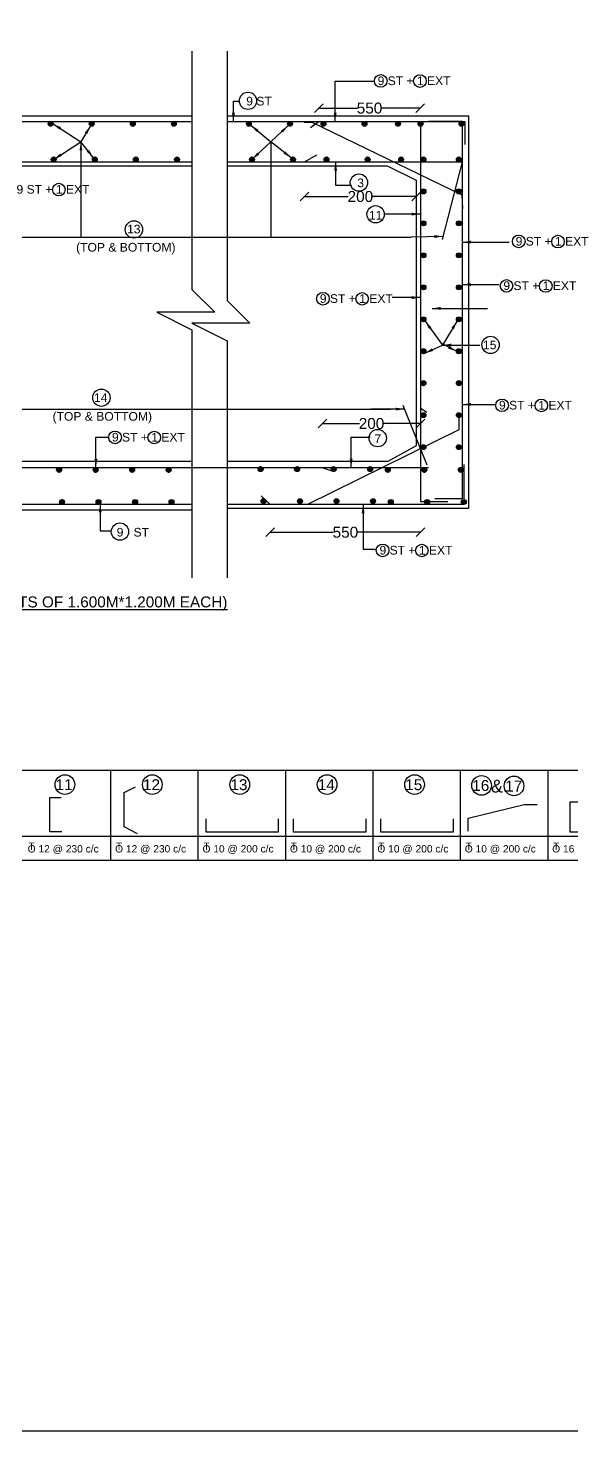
# Model space of a CAD drawing. Header units: millimetres. Extents: x 5124 to 6568637, y 2311 to 91879094.
# Drawn here: x 3698587 to 3704544, y 45931147 to 45946505 of the extents above; entities that cross this region are included whole.
import ezdxf

# ---------------------------------------------------------------- set-up
doc = ezdxf.new("R2010")
doc.units = ezdxf.units.MM
doc.header["$MEASUREMENT"] = 0
for name, color, linetype in [('DIMENSION', 7, 'Continuous'), ('DRAWING', 7, 'Continuous'), ('TEXT', 7, 'Continuous')]:
    doc.layers.add(name, color=color, linetype=linetype)
doc.styles.get("Standard").update_dxf_attribs({"font": 'arial.ttf', "height": 120})
doc.dimstyles.get("Standard").update_dxf_attribs({"dimtxt": 200, "dimasz": 110, "dimexe": 0.18, "dimexo": 0.0625, "dimgap": 0.09, "dimtad": 0, "dimtih": 1, "dimtoh": 1, "dimdec": 0, "dimzin": 0, "dimdsep": 46, "dimtxsty": 'Standard', "dimblk": 'OBLIQUE', "dimcen": 0.09, "dimse1": 1, "dimse2": 1, "dimadec": 0, "dimazin": 0, "dimtfac": 1, "dimtdec": 0, "dimtofl": 0, "dimtmove": 0, "dimatfit": 3, "dimfxl": 1, "dimtolj": 1, "dimtzin": 0, "dimarcsym": 0})

# ---------------------------------------------------------------- blocks, each defined once
blk = doc.blocks.new('_Oblique')
at = {"color": 0, "linetype": 'ByBlock', "lineweight": -2}
blk.add_line((-0.5, -0.5), (0.5, 0.5), dxfattribs=at)
blk = doc.blocks.new('*D126')
at = {"layer": 'Defpoints', "color": 0, "linetype": 'Continuous', "transparency": 16777216}
for p in [(3701240, 45941289), (3702885, 45941289), (3702885, 45940985)]:
    blk.add_point(p, dxfattribs=at)
at = {"layer": 'DIMENSION', "color": 0, "linetype": 'Continuous', "lineweight": -2, "transparency": 16777216}
for p, q in [((3701240, 45940985), (3701930, 45940985)), ((3702885, 45940985), (3702195, 45940985))]:
    blk.add_line(p, q, dxfattribs=at)
at = {"layer": 'DIMENSION', "color": 0, "linetype": 'Continuous', "lineweight": -2, "transparency": 16777216, "xscale": 95, "yscale": 95, "zscale": 95, "rotation": 180}
blk.add_blockref('_Oblique', (3701240, 45940985), dxfattribs=at)
at = {"layer": 'DIMENSION', "color": 0, "linetype": 'Continuous', "lineweight": -2, "transparency": 16777216, "xscale": 95, "yscale": 95, "zscale": 95}
blk.add_blockref('_Oblique', (3702885, 45940985), dxfattribs=at)
at = {"layer": 'DIMENSION', "color": 0, "linetype": 'Continuous', "transparency": 16777216, "insert": (3702063, 45940985), "char_height": 120, "attachment_point": 5}
blk.add_mtext('\\A1;550', dxfattribs=at)
blk = doc.blocks.new('*D127')
at = {"layer": 'Defpoints', "color": 0, "linetype": 'Continuous', "transparency": 16777216}
for p in [(3701813, 45942177), (3701813, 45942175), (3702885, 45942177)]:
    blk.add_point(p, dxfattribs=at)
at = {"layer": 'DIMENSION', "color": 0, "linetype": 'Continuous', "lineweight": -2, "transparency": 16777216}
for p, q in [((3701813, 45942175), (3702216, 45942175)), ((3702885, 45942175), (3702483, 45942175))]:
    blk.add_line(p, q, dxfattribs=at)
at = {"layer": 'DIMENSION', "color": 0, "linetype": 'Continuous', "lineweight": -2, "transparency": 16777216, "xscale": 95, "yscale": 95, "zscale": 95, "rotation": 180}
blk.add_blockref('_Oblique', (3701813, 45942175), dxfattribs=at)
at = {"layer": 'DIMENSION', "color": 0, "linetype": 'Continuous', "lineweight": -2, "transparency": 16777216, "xscale": 95, "yscale": 95, "zscale": 95}
blk.add_blockref('_Oblique', (3702885, 45942175), dxfattribs=at)
at = {"layer": 'DIMENSION', "color": 0, "linetype": 'Continuous', "transparency": 16777216, "insert": (3702349, 45942175), "char_height": 120, "attachment_point": 5}
blk.add_mtext('\\A1;200', dxfattribs=at)
blk = doc.blocks.new('*D128')
at = {"layer": 'Defpoints', "color": 0, "linetype": 'Continuous', "transparency": 16777216}
for p in [(3701615, 45945039), (3701615, 45944660), (3702838, 45944666)]:
    blk.add_point(p, dxfattribs=at)
at = {"layer": 'DIMENSION', "color": 0, "linetype": 'Continuous', "lineweight": -2, "transparency": 16777216}
for p, q in [((3701615, 45944660), (3702093, 45944660)), ((3702838, 45944660), (3702360, 45944660))]:
    blk.add_line(p, q, dxfattribs=at)
at = {"layer": 'DIMENSION', "color": 0, "linetype": 'Continuous', "lineweight": -2, "transparency": 16777216, "xscale": 95, "yscale": 95, "zscale": 95, "rotation": 180}
blk.add_blockref('_Oblique', (3701615, 45944660), dxfattribs=at)
at = {"layer": 'DIMENSION', "color": 0, "linetype": 'Continuous', "lineweight": -2, "transparency": 16777216, "xscale": 95, "yscale": 95, "zscale": 95}
blk.add_blockref('_Oblique', (3702838, 45944660), dxfattribs=at)
at = {"layer": 'DIMENSION', "color": 0, "linetype": 'Continuous', "transparency": 16777216, "insert": (3702227, 45944660), "char_height": 120, "attachment_point": 5}
blk.add_mtext('\\A1;200', dxfattribs=at)
blk = doc.blocks.new('*D129')
at = {"layer": 'Defpoints', "color": 0, "linetype": 'Continuous', "transparency": 16777216}
for p in [(3702880, 45945628), (3701773, 45945544), (3702880, 45945544)]:
    blk.add_point(p, dxfattribs=at)
at = {"layer": 'DIMENSION', "color": 0, "linetype": 'Continuous', "lineweight": -2, "transparency": 16777216}
for p, q in [((3701773, 45945628), (3702194, 45945628)), ((3702880, 45945628), (3702459, 45945628))]:
    blk.add_line(p, q, dxfattribs=at)
at = {"layer": 'DIMENSION', "color": 0, "linetype": 'Continuous', "lineweight": -2, "transparency": 16777216, "xscale": 95, "yscale": 95, "zscale": 95, "rotation": 180}
blk.add_blockref('_Oblique', (3701773, 45945628), dxfattribs=at)
at = {"layer": 'DIMENSION', "color": 0, "linetype": 'Continuous', "lineweight": -2, "transparency": 16777216, "xscale": 95, "yscale": 95, "zscale": 95}
blk.add_blockref('_Oblique', (3702880, 45945628), dxfattribs=at)
at = {"layer": 'DIMENSION', "color": 0, "linetype": 'Continuous', "transparency": 16777216, "insert": (3702327, 45945628), "char_height": 120, "attachment_point": 5}
blk.add_mtext('\\A1;550', dxfattribs=at)

msp = doc.modelspace()

# ---------------------------------------------------------------- hatches: boundary and pattern name
at = {"layer": 'DRAWING', "linetype": 'Continuous'}
for points in [[(3698808.5, 45945456.8, 1), (3698861.2, 45945456.8, 1)], [(3698808.5, 45945455.8, 1), (3698861.2, 45945455.8, 1)], [(3699258.5, 45945456.8, 1), (3699311.2, 45945456.8, 1)], [(3699258.5, 45945455.8, 1), (3699311.2, 45945455.8, 1)], [(3699708.5, 45945456.8, 1), (3699761.2, 45945456.8, 1)], [(3699708.5, 45945455.8, 1), (3699761.2, 45945455.8, 1)], [(3700158.5, 45945456.8, 1), (3700211.2, 45945456.8, 1)], [(3700158.5, 45945455.8, 1), (3700211.2, 45945455.8, 1)], [(3700979.7, 45945456.8, 1), (3701032.4, 45945456.8, 1)], [(3700979.7, 45945455.8, 1), (3701032.4, 45945455.8, 1)], [(3701429.7, 45945456.8, 1), (3701482.4, 45945456.8, 1)], [(3701429.7, 45945455.8, 1), (3701482.4, 45945455.8, 1)], [(3701796.2, 45945456.8, 1), (3701848.9, 45945456.8, 1)], [(3701796.2, 45945455.8, 1), (3701848.9, 45945455.8, 1)], [(3702246.2, 45945456.8, 1), (3702298.9, 45945456.8, 1)], [(3702246.2, 45945455.8, 1), (3702298.9, 45945455.8, 1)], [(3702612.9, 45945456.8, 1), (3702665.6, 45945456.8, 1)], [(3702612.9, 45945455.8, 1), (3702665.6, 45945455.8, 1)], [(3702858.5, 45945456.8, 1), (3702911.2, 45945456.8, 1)], [(3702858.5, 45945455.8, 1), (3702911.2, 45945455.8, 1)], [(3703308.5, 45945456.8, 1), (3703361.2, 45945456.8, 1)], [(3703308.5, 45945455.8, 1), (3703361.2, 45945455.8, 1)], [(3698842, 45945067, 1), (3698894.7, 45945067, 1)], [(3698842, 45945066, 1), (3698894.7, 45945066, 1)], [(3699292, 45945067, 1), (3699344.7, 45945067, 1)], [(3699292, 45945066, 1), (3699344.7, 45945066, 1)], [(3699742, 45945067, 1), (3699794.7, 45945067, 1)], [(3699742, 45945066, 1), (3699794.7, 45945066, 1)], [(3700192, 45945067, 1), (3700244.7, 45945067, 1)], [(3700192, 45945066, 1), (3700244.7, 45945066, 1)], [(3701013.1, 45945067, 1), (3701065.8, 45945067, 1)], [(3701013.1, 45945066, 1), (3701065.8, 45945066, 1)], [(3701463.1, 45945067, 1), (3701515.8, 45945067, 1)], [(3701463.1, 45945066, 1), (3701515.8, 45945066, 1)], [(3701829.6, 45945067, 1), (3701882.3, 45945067, 1)], [(3701829.6, 45945066, 1), (3701882.3, 45945066, 1)], [(3702279.6, 45945067, 1), (3702332.3, 45945067, 1)], [(3702279.6, 45945066, 1), (3702332.3, 45945066, 1)], [(3702646.4, 45945067, 1), (3702699.1, 45945067, 1)], [(3702646.4, 45945066, 1), (3702699.1, 45945066, 1)], [(3702891, 45945067, 1), (3702943.7, 45945067, 1)], [(3702891, 45945066, 1), (3702943.7, 45945066, 1)], [(3702892, 45945067, 1), (3702944.7, 45945067, 1)], [(3702892, 45945066, 1), (3702944.7, 45945066, 1)], [(3703278.9, 45945067, 1), (3703331.6, 45945067, 1)], [(3703278.9, 45945066, 1), (3703331.6, 45945066, 1)], [(3703279.9, 45945067, 1), (3703332.6, 45945067, 1)], [(3703279.9, 45945066, 1), (3703332.6, 45945066, 1)], [(3702891, 45944717, 1), (3702943.7, 45944717, 1)], [(3702891, 45944716, 1), (3702943.7, 45944716, 1)], [(3702892, 45944717, 1), (3702944.7, 45944717, 1)], [(3702892, 45944716, 1), (3702944.7, 45944716, 1)], [(3703278.9, 45944717, 1), (3703331.6, 45944717, 1)], [(3703278.9, 45944716, 1), (3703331.6, 45944716, 1)], [(3703279.9, 45944717, 1), (3703332.6, 45944717, 1)], [(3703279.9, 45944716, 1), (3703332.6, 45944716, 1)], [(3702891, 45944367, 1), (3702943.7, 45944367, 1)], [(3702891, 45944366, 1), (3702943.7, 45944366, 1)], [(3702892, 45944367, 1), (3702944.7, 45944367, 1)], [(3702892, 45944366, 1), (3702944.7, 45944366, 1)], [(3703278.9, 45944367, 1), (3703331.6, 45944367, 1)], [(3703278.9, 45944366, 1), (3703331.6, 45944366, 1)], [(3703279.9, 45944367, 1), (3703332.6, 45944367, 1)], [(3703279.9, 45944366, 1), (3703332.6, 45944366, 1)], [(3702891, 45944017, 1), (3702943.7, 45944017, 1)], [(3702891, 45944016, 1), (3702943.7, 45944016, 1)], [(3702892, 45944017, 1), (3702944.7, 45944017, 1)], [(3702892, 45944016, 1), (3702944.7, 45944016, 1)], [(3703278.9, 45944017, 1), (3703331.6, 45944017, 1)], [(3703278.9, 45944016, 1), (3703331.6, 45944016, 1)], [(3703279.9, 45944017, 1), (3703332.6, 45944017, 1)], [(3703279.9, 45944016, 1), (3703332.6, 45944016, 1)], [(3702891, 45943667, 1), (3702943.7, 45943667, 1)], [(3702891, 45943666, 1), (3702943.7, 45943666, 1)], [(3702892, 45943667, 1), (3702944.7, 45943667, 1)], [(3702892, 45943666, 1), (3702944.7, 45943666, 1)], [(3703278.9, 45943667, 1), (3703331.6, 45943667, 1)], [(3703278.9, 45943666, 1), (3703331.6, 45943666, 1)], [(3703279.9, 45943667, 1), (3703332.6, 45943667, 1)], [(3703279.9, 45943666, 1), (3703332.6, 45943666, 1)], [(3702891, 45943317, 1), (3702943.7, 45943317, 1)], [(3702891, 45943316, 1), (3702943.7, 45943316, 1)], [(3702892, 45943317, 1), (3702944.7, 45943317, 1)], [(3702892, 45943316, 1), (3702944.7, 45943316, 1)], [(3703278.9, 45943317, 1), (3703331.6, 45943317, 1)], [(3703278.9, 45943316, 1), (3703331.6, 45943316, 1)], [(3703279.9, 45943317, 1), (3703332.6, 45943317, 1)], [(3703279.9, 45943316, 1), (3703332.6, 45943316, 1)], [(3702891, 45942967, 1), (3702943.7, 45942967, 1)], [(3702891, 45942966, 1), (3702943.7, 45942966, 1)], [(3702892, 45942967, 1), (3702944.7, 45942967, 1)], [(3702892, 45942966, 1), (3702944.7, 45942966, 1)], [(3703278.9, 45942967, 1), (3703331.6, 45942967, 1)], [(3703278.9, 45942966, 1), (3703331.6, 45942966, 1)], [(3703279.9, 45942967, 1), (3703332.6, 45942967, 1)], [(3703279.9, 45942966, 1), (3703332.6, 45942966, 1)], [(3702891, 45942617, 1), (3702943.7, 45942617, 1)], [(3702891, 45942616, 1), (3702943.7, 45942616, 1)], [(3702892, 45942617, 1), (3702944.7, 45942617, 1)], [(3702892, 45942616, 1), (3702944.7, 45942616, 1)], [(3703278.9, 45942617, 1), (3703331.6, 45942617, 1)], [(3703278.9, 45942616, 1), (3703331.6, 45942616, 1)], [(3703279.9, 45942617, 1), (3703332.6, 45942617, 1)], [(3703279.9, 45942616, 1), (3703332.6, 45942616, 1)], [(3702891, 45942267, 1), (3702943.7, 45942267, 1)], [(3702891, 45942266, 1), (3702943.7, 45942266, 1)], [(3702892, 45942267, 1), (3702944.7, 45942267, 1)], [(3702892, 45942266, 1), (3702944.7, 45942266, 1)], [(3703278.9, 45942267, 1), (3703331.6, 45942267, 1)], [(3703278.9, 45942266, 1), (3703331.6, 45942266, 1)], [(3703279.9, 45942267, 1), (3703332.6, 45942267, 1)], [(3703279.9, 45942266, 1), (3703332.6, 45942266, 1)], [(3702891, 45941917, 1), (3702943.7, 45941917, 1)], [(3702891, 45941916, 1), (3702943.7, 45941916, 1)], [(3702892, 45941917, 1), (3702944.7, 45941917, 1)], [(3702892, 45941916, 1), (3702944.7, 45941916, 1)], [(3703278.9, 45941917, 1), (3703331.6, 45941917, 1)], [(3703278.9, 45941916, 1), (3703331.6, 45941916, 1)], [(3703279.9, 45941917, 1), (3703332.6, 45941917, 1)], [(3703279.9, 45941916, 1), (3703332.6, 45941916, 1)], [(3698900.7, 45941668.2, 1), (3698953.4, 45941668.2, 1)], [(3698900.7, 45941667.2, 1), (3698953.4, 45941667.2, 1)], [(3698901.7, 45941668.2, 1), (3698954.4, 45941668.2, 1)], [(3698901.7, 45941667.2, 1), (3698954.4, 45941667.2, 1)], [(3699300.7, 45941668.2, 1), (3699353.4, 45941668.2, 1)], [(3699300.7, 45941667.2, 1), (3699353.4, 45941667.2, 1)], [(3699301.7, 45941668.2, 1), (3699354.4, 45941668.2, 1)], [(3699301.7, 45941667.2, 1), (3699354.4, 45941667.2, 1)], [(3699700.7, 45941668.2, 1), (3699753.4, 45941668.2, 1)], [(3699700.7, 45941667.2, 1), (3699753.4, 45941667.2, 1)], [(3699701.7, 45941668.2, 1), (3699754.4, 45941668.2, 1)], [(3699701.7, 45941667.2, 1), (3699754.4, 45941667.2, 1)], [(3700100.7, 45941668.2, 1), (3700153.4, 45941668.2, 1)], [(3700100.7, 45941667.2, 1), (3700153.4, 45941667.2, 1)], [(3700101.7, 45941668.2, 1), (3700154.4, 45941668.2, 1)], [(3700101.7, 45941667.2, 1), (3700154.4, 45941667.2, 1)], [(3701106.9, 45941677.1, 1), (3701159.6, 45941677.1, 1)], [(3701106.9, 45941676.1, 1), (3701159.6, 45941676.1, 1)], [(3701107.9, 45941677.1, 1), (3701160.6, 45941677.1, 1)], [(3701107.9, 45941676.1, 1), (3701160.6, 45941676.1, 1)], [(3701506.9, 45941677.1, 1), (3701559.6, 45941677.1, 1)], [(3701506.9, 45941676.1, 1), (3701559.6, 45941676.1, 1)], [(3701507.9, 45941677.1, 1), (3701560.6, 45941677.1, 1)], [(3701507.9, 45941676.1, 1), (3701560.6, 45941676.1, 1)], [(3701906.9, 45941677.1, 1), (3701959.6, 45941677.1, 1)], [(3701906.9, 45941676.1, 1), (3701959.6, 45941676.1, 1)], [(3701907.9, 45941677.1, 1), (3701960.6, 45941677.1, 1)], [(3701907.9, 45941676.1, 1), (3701960.6, 45941676.1, 1)], [(3702306.9, 45941677.1, 1), (3702359.6, 45941677.1, 1)], [(3702306.9, 45941676.1, 1), (3702359.6, 45941676.1, 1)], [(3702307.9, 45941677.1, 1), (3702360.6, 45941677.1, 1)], [(3702307.9, 45941676.1, 1), (3702360.6, 45941676.1, 1)], [(3702500.7, 45941668.2, 1), (3702553.4, 45941668.2, 1)], [(3702500.7, 45941667.2, 1), (3702553.4, 45941667.2, 1)], [(3702501.7, 45941668.2, 1), (3702554.4, 45941668.2, 1)], [(3702501.7, 45941667.2, 1), (3702554.4, 45941667.2, 1)], [(3702900.7, 45941668.2, 1), (3702953.4, 45941668.2, 1)], [(3702900.7, 45941667.2, 1), (3702953.4, 45941667.2, 1)], [(3702901.7, 45941668.2, 1), (3702954.4, 45941668.2, 1)], [(3702901.7, 45941667.2, 1), (3702954.4, 45941667.2, 1)], [(3703300.7, 45941668.2, 1), (3703353.4, 45941668.2, 1)], [(3703300.7, 45941667.2, 1), (3703353.4, 45941667.2, 1)], [(3703301.7, 45941668.2, 1), (3703354.4, 45941668.2, 1)], [(3703301.7, 45941667.2, 1), (3703354.4, 45941667.2, 1)], [(3698932.5, 45941316.8, 1), (3698985.2, 45941316.8, 1)], [(3698932.5, 45941315.8, 1), (3698985.2, 45941315.8, 1)], [(3698933.5, 45941316.8, 1), (3698986.2, 45941316.8, 1)], [(3698933.5, 45941315.8, 1), (3698986.2, 45941315.8, 1)], [(3699332.5, 45941316.8, 1), (3699385.2, 45941316.8, 1)], [(3699332.5, 45941315.8, 1), (3699385.2, 45941315.8, 1)], [(3699333.5, 45941316.8, 1), (3699386.2, 45941316.8, 1)], [(3699333.5, 45941315.8, 1), (3699386.2, 45941315.8, 1)], [(3699732.5, 45941316.8, 1), (3699785.2, 45941316.8, 1)], [(3699732.5, 45941315.8, 1), (3699785.2, 45941315.8, 1)], [(3699733.5, 45941316.8, 1), (3699786.2, 45941316.8, 1)], [(3699733.5, 45941315.8, 1), (3699786.2, 45941315.8, 1)], [(3700132.5, 45941316.8, 1), (3700185.2, 45941316.8, 1)], [(3700132.5, 45941315.8, 1), (3700185.2, 45941315.8, 1)], [(3700133.5, 45941316.8, 1), (3700186.2, 45941316.8, 1)], [(3700133.5, 45941315.8, 1), (3700186.2, 45941315.8, 1)], [(3701138.7, 45941325.7, 1), (3701191.4, 45941325.7, 1)], [(3701138.7, 45941324.7, 1), (3701191.4, 45941324.7, 1)], [(3701139.7, 45941325.7, 1), (3701192.4, 45941325.7, 1)], [(3701139.7, 45941324.7, 1), (3701192.4, 45941324.7, 1)], [(3701538.7, 45941325.7, 1), (3701591.4, 45941325.7, 1)], [(3701538.7, 45941324.7, 1), (3701591.4, 45941324.7, 1)], [(3701539.7, 45941325.7, 1), (3701592.4, 45941325.7, 1)], [(3701539.7, 45941324.7, 1), (3701592.4, 45941324.7, 1)], [(3701938.7, 45941325.7, 1), (3701991.4, 45941325.7, 1)], [(3701938.7, 45941324.7, 1), (3701991.4, 45941324.7, 1)], [(3701939.7, 45941325.7, 1), (3701992.4, 45941325.7, 1)], [(3701939.7, 45941324.7, 1), (3701992.4, 45941324.7, 1)], [(3702338.7, 45941325.7, 1), (3702391.4, 45941325.7, 1)], [(3702338.7, 45941324.7, 1), (3702391.4, 45941324.7, 1)], [(3702339.7, 45941325.7, 1), (3702392.4, 45941325.7, 1)], [(3702339.7, 45941324.7, 1), (3702392.4, 45941324.7, 1)], [(3702532.5, 45941316.8, 1), (3702585.2, 45941316.8, 1)], [(3702532.5, 45941315.8, 1), (3702585.2, 45941315.8, 1)], [(3702533.5, 45941316.8, 1), (3702586.2, 45941316.8, 1)], [(3702533.5, 45941315.8, 1), (3702586.2, 45941315.8, 1)], [(3702932.5, 45941316.8, 1), (3702985.2, 45941316.8, 1)], [(3702932.5, 45941315.8, 1), (3702985.2, 45941315.8, 1)], [(3702933.5, 45941316.8, 1), (3702986.2, 45941316.8, 1)], [(3702933.5, 45941315.8, 1), (3702986.2, 45941315.8, 1)], [(3703332.5, 45941316.8, 1), (3703385.2, 45941316.8, 1)], [(3703332.5, 45941315.8, 1), (3703385.2, 45941315.8, 1)], [(3703333.5, 45941316.8, 1), (3703386.2, 45941316.8, 1)], [(3703333.5, 45941315.8, 1), (3703386.2, 45941315.8, 1)]]:
    msp.add_hatch(color=256, dxfattribs=at).paths.add_polyline_path(points)

# ---------------------------------------------------------------- linework, layer by layer
at = {"layer": 'DIMENSION', "linetype": 'Continuous'}
for centre, radius in [((3702449.7, 45945925.5), 69), ((3702879.4, 45945924.3), 69), ((3700996.2, 45945708), 94.9), ((3702211.8, 45944813.5), 94.9), ((3698924.7, 45944736), 69), ((3702394.2, 45944465.6), 94.9), ((3699747.1, 45944299.6), 94.9), ((3703961.5, 45944168.7), 69), ((3704391.2, 45944167.4), 69), ((3703827.1, 45943682.4), 69), ((3704256.8, 45943681.2), 69), ((3701816.9, 45943541.4), 69), ((3702246.6, 45943540.2), 69), ((3703652.4, 45943036.3), 94.9), ((3699391, 45942458.5), 94.9), ((3703778.9, 45942374.4), 69), ((3704208.6, 45942373.2), 69), ((3699540.1, 45942023.6), 69), ((3702416.7, 45942015.4), 94.9), ((3699969.8, 45942022.4), 69), ((3699594.3, 45940991.9), 94.9), ((3702470.5, 45940786.8), 69), ((3702900.1, 45940785.6), 69)]:
    msp.add_circle(centre, radius, dxfattribs=at)
at = {"layer": 'DRAWING', "linetype": 'Continuous'}
for p, q in [((3700381.2, 45946252), (3700381.2, 45943641.4)), ((3700766.3, 45946252), (3700766.3, 45943520.8)), ((3688861.9, 45945543.8), (3700381.2, 45945543.8)), ((3688922.5, 45945483.2), (3700381.2, 45945483.2)), ((3700766.3, 45945483.2), (3703370.3, 45945483.2)), ((3700381.2, 45943199.7), (3700381.2, 45940486.3)), ((3700766.3, 45943079.1), (3700766.3, 45940486.3)), ((3700381.2, 45941228.1), (3688861.9, 45941228.1)), ((3700381.2, 45941288.7), (3688922.5, 45941288.7)), ((3703364.7, 45941288.7), (3700766.3, 45941288.7)), ((3688000.8, 45938380.3), (3706193.1, 45938380.3)), ((3706193.1, 45937392.5), (3688000.8, 45937392.5))]:
    msp.add_line(p, q, dxfattribs=at)
msp.add_lwpolyline([(3722970.4, 45956413.9), (3687078.7, 45956413.9), (3687078.7, 45931147.2), (3722970.4, 45931147.2)], close=True, dxfattribs=at)
for points in [[(3700766.3, 45945543.8), (3703411.4, 45945543.8), (3703411.4, 45941246.1), (3700766.3, 45941246.1)], [(3701610.1, 45945474.9), (3701694.9, 45945474.9), (3703336.4, 45944680.2), (3703345.2, 45944524.5)], [(3701773.9, 45945483.2), (3701681.6, 45945414.2)], [(3702884.9, 45945482.2), (3702884.9, 45941321.1), (3703185.9, 45941321.1)], [(3703041.4, 45941356.4), (3703345.2, 45941356.4), (3703345.2, 45945483.2), (3702971.8, 45945483.2)], [(3703370.3, 45945483.2), (3703370.3, 45945229.6)], [(3701247.9, 45945258.8), (3701247.9, 45944216.9)], [(3688922.5, 45945039.1), (3700381.2, 45945039.1)], [(3700766.3, 45945039.1), (3703345.2, 45945039.1)], [(3701614.6, 45945039.1), (3701749.6, 45945118.3)], [(3703125.5, 45944191.3), (3703345.2, 45945039.1)], [(3696404.3, 45944823.6), (3696725.7, 45944995.2), (3700381.2, 45944995.2)], [(3700766.3, 45944995.2), (3702521, 45944995.2), (3702838.5, 45944839.3), (3702838.5, 45941931.2), (3702526, 45941758.6), (3700766.3, 45941758.6)], [(3700381.2, 45941758.6), (3696708.4, 45941758.6), (3696399, 45941900.1), (3696404.3, 45944823.6)], [(3700381.2, 45943641.4), (3700632.1, 45943394.4), (3699996.1, 45943394.4), (3700381.2, 45943199.7)], [(3700766.3, 45943520.8), (3701017.3, 45943273.7), (3700381.3, 45943273.7), (3700766.3, 45943079.1)], [(3689111.5, 45942344.4), (3689359.7, 45941694.4), (3702972, 45941694.4)], [(3703305.3, 45942266), (3703305.3, 45942106.5), (3701649.1, 45941288.7), (3701240.4, 45941288.7), (3701139.4, 45941382.3)], [(3702957.8, 45941719.9), (3702694.3, 45942373.6)], [(3702884.9, 45942343.4), (3702954.6, 45942301.3)], [(3701805.9, 45941694.4), (3701915.1, 45941658)], [(3703364.7, 45941288.7), (3703364.7, 45941728.3)], [(3699490.7, 45938380.3), (3699490.7, 45937392.5)], [(3700448.2, 45938380.3), (3700448.2, 45937392.5)], [(3701405.7, 45938380.3), (3701405.7, 45937392.5)], [(3702363.1, 45938380.3), (3702363.1, 45937392.5)], [(3703320.6, 45938380.3), (3703320.6, 45937392.5)], [(3704278.1, 45938380.3), (3704278.1, 45937392.5)], [(3699785.7, 45937685), (3699639, 45937761.8), (3699639, 45938136.8), (3699764.2, 45938198.2)], [(3698955.8, 45937704.8), (3698826.2, 45937704.8), (3698826.2, 45938079.8), (3698951.4, 45938079.8)], [(3703407.6, 45937713.3), (3703407.6, 45937853.9), (3704021.9, 45938004), (3704162.7, 45938004)], [(3704674.8, 45937703.4), (3704523.6, 45937703.4), (3704523.6, 45938035.4), (3704674.8, 45938035.4)], [(3701327.5, 45937848.9), (3701327.5, 45937702.8), (3700537.5, 45937702.8), (3700537.5, 45937848.9)], [(3702285, 45937848.9), (3702285, 45937702.8), (3701495, 45937702.8), (3701495, 45937848.9)], [(3703242.4, 45937848.9), (3703242.4, 45937702.8), (3702452.5, 45937702.8), (3702452.5, 45937848.9)], [(3688000.8, 45937659.8), (3706193.1, 45937659.8)]]:
    msp.add_lwpolyline(points, dxfattribs=at)
for centre, radius in [((3698834.9, 45945456.8), 26.4), ((3698834.9, 45945455.8), 26.4), ((3699284.9, 45945456.8), 26.4), ((3699284.9, 45945455.8), 26.4), ((3699734.9, 45945456.8), 26.4), ((3699734.9, 45945455.8), 26.4), ((3700184.9, 45945456.8), 26.4), ((3700184.9, 45945455.8), 26.4), ((3701006, 45945456.8), 26.4), ((3701006, 45945455.8), 26.4), ((3701456, 45945456.8), 26.4), ((3701456, 45945455.8), 26.4), ((3701822.5, 45945456.8), 26.4), ((3701822.5, 45945455.8), 26.4), ((3702272.5, 45945456.8), 26.4), ((3702272.5, 45945455.8), 26.4), ((3702639.3, 45945456.8), 26.4), ((3702639.3, 45945455.8), 26.4), ((3702884.9, 45945456.8), 26.4), ((3702884.9, 45945455.8), 26.4), ((3703334.9, 45945456.8), 26.4), ((3703334.9, 45945455.8), 26.4), ((3698868.3, 45945067), 26.4), ((3698868.3, 45945066), 26.4), ((3699318.3, 45945067), 26.4), ((3699318.3, 45945066), 26.4), ((3699768.3, 45945067), 26.4), ((3699768.3, 45945066), 26.4), ((3700218.3, 45945067), 26.4), ((3700218.3, 45945066), 26.4), ((3701039.5, 45945067), 26.4), ((3701039.5, 45945066), 26.4), ((3701489.5, 45945067), 26.4), ((3701489.5, 45945066), 26.4), ((3701856, 45945067), 26.4), ((3701856, 45945066), 26.4), ((3702306, 45945067), 26.4), ((3702306, 45945066), 26.4), ((3702672.7, 45945067), 26.4), ((3702672.7, 45945066), 26.4), ((3702917.3, 45945067), 26.4), ((3702917.3, 45945066), 26.4), ((3702918.3, 45945067), 26.4), ((3702918.3, 45945066), 26.4), ((3703305.3, 45945067), 26.4), ((3703305.3, 45945066), 26.4), ((3703306.3, 45945067), 26.4), ((3703306.3, 45945066), 26.4), ((3702917.3, 45944717), 26.4), ((3702917.3, 45944716), 26.4), ((3702918.3, 45944717), 26.4), ((3702918.3, 45944716), 26.4), ((3703305.3, 45944717), 26.4), ((3703305.3, 45944716), 26.4), ((3703306.3, 45944717), 26.4), ((3703306.3, 45944716), 26.4), ((3702917.3, 45944367), 26.4), ((3702917.3, 45944366), 26.4), ((3702918.3, 45944367), 26.4), ((3702918.3, 45944366), 26.4), ((3703305.3, 45944367), 26.4), ((3703305.3, 45944366), 26.4), ((3703306.3, 45944367), 26.4), ((3703306.3, 45944366), 26.4), ((3702917.3, 45944017), 26.4), ((3702917.3, 45944016), 26.4), ((3702918.3, 45944017), 26.4), ((3702918.3, 45944016), 26.4), ((3703305.3, 45944017), 26.4), ((3703305.3, 45944016), 26.4), ((3703306.3, 45944017), 26.4), ((3703306.3, 45944016), 26.4), ((3702917.3, 45943667), 26.4), ((3702917.3, 45943666), 26.4), ((3702918.3, 45943667), 26.4), ((3702918.3, 45943666), 26.4), ((3703305.3, 45943667), 26.4), ((3703305.3, 45943666), 26.4), ((3703306.3, 45943667), 26.4), ((3703306.3, 45943666), 26.4), ((3702917.3, 45943317), 26.4), ((3702917.3, 45943316), 26.4), ((3702918.3, 45943317), 26.4), ((3702918.3, 45943316), 26.4), ((3703305.3, 45943317), 26.4), ((3703305.3, 45943316), 26.4), ((3703306.3, 45943317), 26.4), ((3703306.3, 45943316), 26.4), ((3702917.3, 45942967), 26.4), ((3702917.3, 45942966), 26.4), ((3702918.3, 45942967), 26.4), ((3702918.3, 45942966), 26.4), ((3703305.3, 45942967), 26.4), ((3703305.3, 45942966), 26.4), ((3703306.3, 45942967), 26.4), ((3703306.3, 45942966), 26.4), ((3702917.3, 45942617), 26.4), ((3702917.3, 45942616), 26.4), ((3702918.3, 45942617), 26.4), ((3702918.3, 45942616), 26.4), ((3703305.3, 45942617), 26.4), ((3703305.3, 45942616), 26.4), ((3703306.3, 45942617), 26.4), ((3703306.3, 45942616), 26.4), ((3702917.3, 45942267), 26.4), ((3702917.3, 45942266), 26.4), ((3702918.3, 45942267), 26.4), ((3702918.3, 45942266), 26.4), ((3703305.3, 45942267), 26.4), ((3703305.3, 45942266), 26.4), ((3703306.3, 45942267), 26.4), ((3703306.3, 45942266), 26.4), ((3702917.3, 45941917), 26.4), ((3702917.3, 45941916), 26.4), ((3702918.3, 45941917), 26.4), ((3702918.3, 45941916), 26.4), ((3703305.3, 45941917), 26.4), ((3703305.3, 45941916), 26.4), ((3703306.3, 45941917), 26.4), ((3703306.3, 45941916), 26.4), ((3698927, 45941668.2), 26.4), ((3698927, 45941667.2), 26.4), ((3698928, 45941668.2), 26.4), ((3698928, 45941667.2), 26.4), ((3699327, 45941668.2), 26.4), ((3699327, 45941667.2), 26.4), ((3699328, 45941668.2), 26.4), ((3699328, 45941667.2), 26.4), ((3699727, 45941668.2), 26.4), ((3699727, 45941667.2), 26.4), ((3699728, 45941668.2), 26.4), ((3699728, 45941667.2), 26.4), ((3700127, 45941668.2), 26.4), ((3700127, 45941667.2), 26.4), ((3700128, 45941668.2), 26.4), ((3700128, 45941667.2), 26.4), ((3701133.2, 45941677.1), 26.4), ((3701133.2, 45941676.1), 26.4), ((3701134.2, 45941677.1), 26.4), ((3701134.2, 45941676.1), 26.4), ((3701533.2, 45941677.1), 26.4), ((3701533.2, 45941676.1), 26.4), ((3701534.2, 45941677.1), 26.4), ((3701534.2, 45941676.1), 26.4), ((3701933.2, 45941677.1), 26.4), ((3701933.2, 45941676.1), 26.4), ((3701934.2, 45941677.1), 26.4), ((3701934.2, 45941676.1), 26.4), ((3702333.2, 45941677.1), 26.4), ((3702333.2, 45941676.1), 26.4), ((3702334.2, 45941677.1), 26.4), ((3702334.2, 45941676.1), 26.4), ((3702527, 45941668.2), 26.4), ((3702527, 45941667.2), 26.4), ((3702528, 45941668.2), 26.4), ((3702528, 45941667.2), 26.4), ((3702927, 45941668.2), 26.4), ((3702927, 45941667.2), 26.4), ((3702928, 45941668.2), 26.4), ((3702928, 45941667.2), 26.4), ((3703327, 45941668.2), 26.4), ((3703327, 45941667.2), 26.4), ((3703328, 45941668.2), 26.4), ((3703328, 45941667.2), 26.4), ((3698958.9, 45941316.8), 26.4), ((3698958.9, 45941315.8), 26.4), ((3698959.9, 45941316.8), 26.4), ((3698959.9, 45941315.8), 26.4), ((3699358.9, 45941316.8), 26.4), ((3699358.9, 45941315.8), 26.4), ((3699359.9, 45941316.8), 26.4), ((3699359.9, 45941315.8), 26.4), ((3699758.9, 45941316.8), 26.4), ((3699758.9, 45941315.8), 26.4), ((3699759.9, 45941316.8), 26.4), ((3699759.9, 45941315.8), 26.4), ((3700158.9, 45941316.8), 26.4), ((3700158.9, 45941315.8), 26.4), ((3700159.9, 45941316.8), 26.4), ((3700159.9, 45941315.8), 26.4), ((3701165, 45941325.7), 26.4), ((3701165, 45941324.7), 26.4), ((3701166, 45941325.7), 26.4), ((3701166, 45941324.7), 26.4), ((3701565, 45941325.7), 26.4), ((3701565, 45941324.7), 26.4), ((3701566, 45941325.7), 26.4), ((3701566, 45941324.7), 26.4), ((3701965, 45941325.7), 26.4), ((3701965, 45941324.7), 26.4), ((3701966, 45941325.7), 26.4), ((3701966, 45941324.7), 26.4), ((3702365, 45941325.7), 26.4), ((3702365, 45941324.7), 26.4), ((3702366, 45941325.7), 26.4), ((3702366, 45941324.7), 26.4), ((3702558.9, 45941316.8), 26.4), ((3702558.9, 45941315.8), 26.4), ((3702559.9, 45941316.8), 26.4), ((3702559.9, 45941315.8), 26.4), ((3702958.9, 45941316.8), 26.4), ((3702958.9, 45941315.8), 26.4), ((3702959.9, 45941316.8), 26.4), ((3702959.9, 45941315.8), 26.4), ((3703358.9, 45941316.8), 26.4), ((3703358.9, 45941315.8), 26.4), ((3703359.9, 45941316.8), 26.4), ((3703359.9, 45941315.8), 26.4), ((3698990.7, 45938222.9), 107.6), ((3699948.1, 45938222.9), 107.6), ((3700905.6, 45938222.9), 107.6), ((3701863.1, 45938222.9), 107.6), ((3702820.6, 45938222.9), 107.6), ((3703554.4, 45938213.9), 107.6), ((3703909.3, 45938208.8), 107.6)]:
    msp.add_circle(centre, radius, dxfattribs=at)

# ---------------------------------------------------------------- texts
at = {"layer": 'DRAWING'}
for s, height, p in [('11', 120, (3698888.6, 45938161.9)), ('12', 120, (3699846.1, 45938161.9)), ('13', 120, (3700803.6, 45938161.9)), ('14', 120, (3701761.1, 45938161.9)), ('15', 120, (3702718.6, 45938161.9)), ('16', 120, (3703452.4, 45938152.9)), ('&', 140, (3703657.7, 45938135.8)), ('17', 120, (3703813.2, 45938147.1))]:
    msp.add_text(s, height=height, dxfattribs=at).set_placement(p)
at = {"layer": 'TEXT'}
for s, height, p in [('9 ST + 1 EXT', 94.844, (3702415.6, 45945880.1)), ('9 ST ', 94.84, (3700976.9, 45945657.2)), ('3', 94.8, (3702192.4, 45944762.7)), ('9 ST + 1 EXT', 94.844, (3698460.8, 45944691.8)), ('11', 94.84, (3702320, 45944408.2)), ('13', 94.84, (3699672.2, 45944256.7)), ('(TOP & BOTTOM)', 94.844, (3699113.4, 45944057.8)), ('9 ST + 1 EXT', 94.844, (3703927.4, 45944123.3)), ('9 ST + 1 EXT', 94.844, (3703792.9, 45943637)), ('9 ST + 1 EXT', 94.844, (3701782.8, 45943496)), ('15', 94.84, (3703569.6, 45942988.7)), ('14', 94.84, (3699309.1, 45942410.4)), ('9 ST + 1 EXT', 94.844, (3703744.7, 45942329)), ('(TOP & BOTTOM)', 94.844, (3698855.8, 45942206.2)), ('9 ST + 1 EXT', 94.844, (3699506, 45941978.2)), ('7', 94.8, (3702381.1, 45941961.8)), ('9   ST', 94.84, (3699558.7, 45940938.3)), ('9 ST + 1 EXT', 94.844, (3702436.3, 45940741.4)), ('%%UBOX REINFORCEMENT DETAILS UNDER EMBANKMENT PORTION 5VENTS OF 1.600M*1.200M EACH)', 120, (3692704.7, 45940162.5)), ('O 12 @ 230 c/c', 80, (3698583.2, 45937479.8)), ('T', 80, (3698591.8, 45937507.7)), ('O 12 @ 230 c/c', 80, (3699540.7, 45937479.8)), ('T', 80, (3699549.3, 45937507.7)), ('O 10 @ 200 c/c', 80, (3700498.1, 45937479.8)), ('T', 80, (3700506.8, 45937507.7)), ('O 10 @ 200 c/c', 80, (3701455.6, 45937479.8)), ('T', 80, (3701464.3, 45937507.7)), ('O 10 @ 200 c/c', 80, (3702413.1, 45937479.8)), ('T', 80, (3702421.8, 45937507.7)), ('O 10 @ 200 c/c', 80, (3703370.6, 45937479.8)), ('T', 80, (3703379.3, 45937507.7)), ('O 16 @ 150 c/c', 80, (3704328.1, 45937479.8)), ('T', 80, (3704336.7, 45937507.7))]:
    msp.add_text(s, height=height, dxfattribs=at).set_placement(p)

# ---------------------------------------------------------------- dimensions: what is measured, and where the dimension line sits
at = {"layer": 'DIMENSION', "linetype": 'Continuous'}
for base, p1, p2, text, picture, middle in [((3702880, 45945628.1), (3701773.1, 45945543.8), (3702880, 45945543.8), '550', '*D129', (3702326.5, 45945628.1)), ((3701614.6, 45944659.8), (3702838.5, 45944666.4), (3701614.6, 45945039.1), '200', '*D128', (3702226.5, 45944659.8)), ((3701813.2, 45942174.8), (3702884.9, 45942177.2), (3701813.2, 45942177.2), '200', '*D127', (3702349, 45942174.8)), ((3702884.9, 45940984.8), (3701240.4, 45941288.7), (3702884.9, 45941288.7), '550', '*D126', (3702062.6, 45940984.8))]:
    dim = msp.add_linear_dim(base=base, p1=p1, p2=p2, text=text, dimstyle='Standard', override={"dimasz": 95, "dimarcsym": 1}, dxfattribs=at)
    dim.commit()
    dim.dimension.update_dxf_attribs({"geometry": picture, "text_midpoint": middle})

# ---------------------------------------------------------------- leaders
at = {"layer": 'DRAWING', "linetype": 'Continuous'}
for points in [[(3701951.1, 45945483.2), (3701951.1, 45945923.1), (3702371.8, 45945923.1)], [(3700836.9, 45945483.2), (3700836.9, 45945703.9), (3700898.1, 45945703.9)], [(3698861.2, 45945455.8), (3699166.5, 45945259.5)], [(3699271.3, 45945434.2), (3699166.5, 45945259.5)], [(3701027.6, 45945440.8), (3701247.9, 45945258.8)], [(3701436.9, 45945437.7), (3701247.9, 45945258.8)], [(3698868.3, 45945066), (3699166.5, 45945259.5)], [(3699166.5, 45945259.5), (3699166.5, 45944221.4)], [(3699302.1, 45945086.7), (3699166.5, 45945259.5)], [(3701039.5, 45945067), (3701247.9, 45945258.8)], [(3701468.8, 45945083.4), (3701247.9, 45945258.8)], [(3701955.8, 45945039.1), (3701955.8, 45944784.4), (3702114.9, 45944784.4)], [(3702884.9, 45944467.8), (3702482.3, 45944467.8)], [(3696705.4, 45944216.9), (3702784.1, 45944216.9)], [(3703131.9, 45944224.2), (3702784.1, 45944216.9)], [(3703345.2, 45944161.8), (3703858, 45944161.8)], [(3703345.2, 45943696.6), (3703742.9, 45943696.6)], [(3702884.9, 45943554.3), (3702574.4, 45943554.3)], [(3703012, 45943435.7), (3703618, 45943435.7)], [(3702935.3, 45943297.7), (3703126.8, 45943033.8)], [(3703287.2, 45943297.9), (3703126.8, 45943033.8)], [(3702931.1, 45942944.5), (3703126.8, 45943033.8)], [(3703278.9, 45942966), (3703111.2, 45943055.2)], [(3703126.8, 45943033.8), (3703535.5, 45943033.8)], [(3703345.2, 45942384.4), (3703699.6, 45942384.4)], [(3696103.8, 45942331), (3702557.8, 45942331)], [(3702710.3, 45942333.9), (3702341.8, 45942331)], [(3699330.8, 45941694.4), (3699330.8, 45942025.7), (3699459.8, 45942025.7)], [(3702125.9, 45941694.4), (3702125.9, 45942027.5), (3702333.7, 45942027.5)], [(3699378, 45941297.7), (3699378, 45941000.4), (3699499.7, 45941000.4)], [(3702257.2, 45941288.7), (3702257.2, 45940799.6), (3702394.2, 45940799.6)]]:
    msp.add_leader(points, dimstyle='Standard', override={"dimasz": 95, "dimgap": 0.09, "dimtad": 0, "dimarcsym": 1}, dxfattribs=at)

doc.saveas('drawing.dxf')
